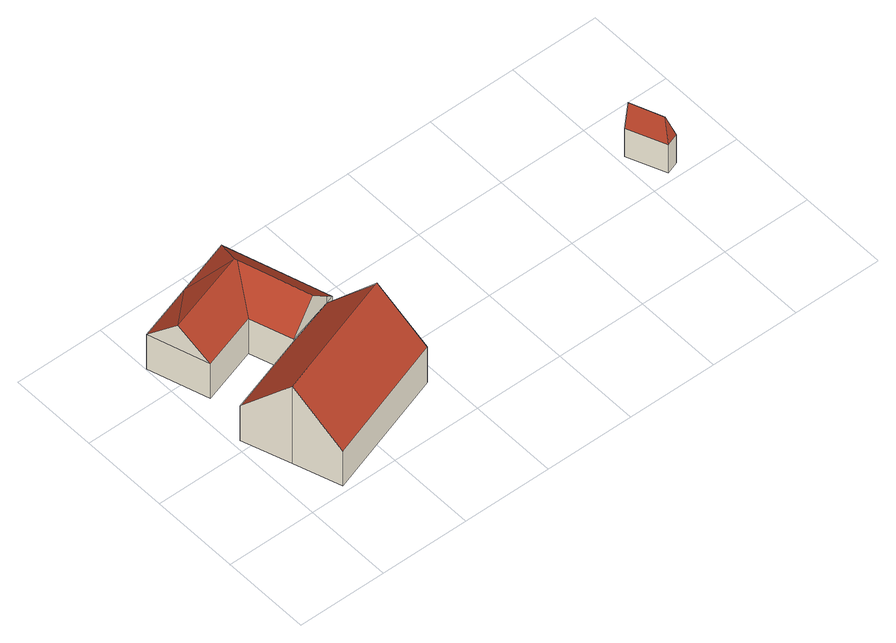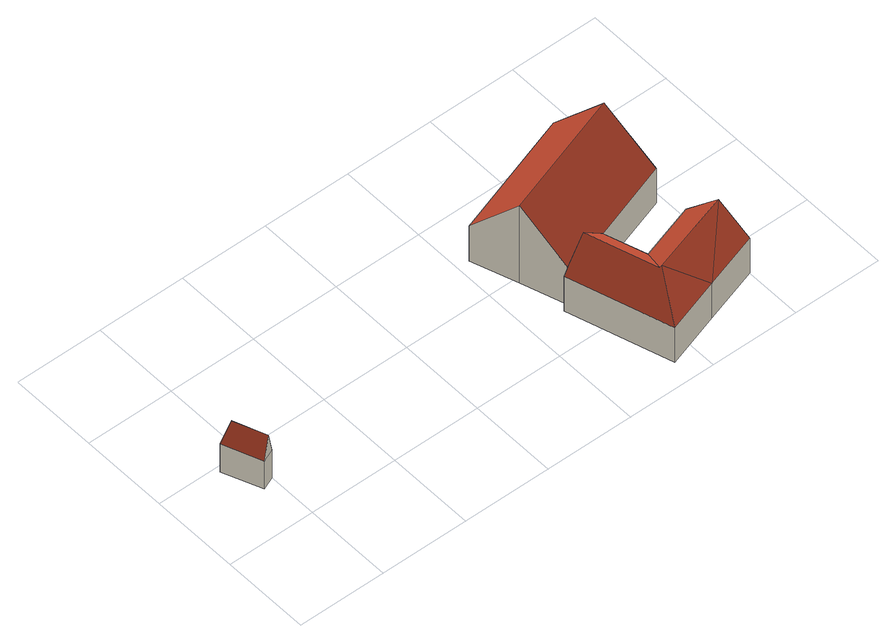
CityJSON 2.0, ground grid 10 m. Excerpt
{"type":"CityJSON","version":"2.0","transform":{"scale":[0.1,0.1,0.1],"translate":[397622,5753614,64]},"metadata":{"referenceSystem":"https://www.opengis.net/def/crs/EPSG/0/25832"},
"CityObjects":{
"building1":{"type":"Building","attributes":{"Gemeindeschluessel":"05515000","Geometrietyp2DReferenz":"3000","function":"31001_1000","roofType":"3100","measuredHeight":10.52},"address":[{"country":"Germany","locality":"Münster","thoroughfareNumber":"7","thoroughfareName":"Tiedbaum"}],"geometry":[{"type":"Solid","lod":"2","boundaries":[[[[0,1,2,3]],[[4,5,1,0]],[[6,7,5,4]],[[8,9,7,6]],[[10,11,9,8]],[[12,13,11,10]],[[3,2,13,12]],[[6,4,0,8]],[[3,12,10,8,0]],[[1,5,7,9,11,13,2]]]],"semantics":{"surfaces":[{"type":"WallSurface"},{"type":"RoofSurface"},{"type":"GroundSurface"}],"values":[[0,0,0,0,0,0,0,1,1,2]]}}]},
"building2":{"type":"Building","attributes":{"Gemeindeschluessel":"05515000","Geometrietyp2DReferenz":"3000","function":"31001_2460","roofType":"5000","measuredHeight":8.04},"geometry":[{"type":"Solid","lod":"2","boundaries":[[[[14,15,16,17]],[[3,18,15,14]],[[19,20,18,3]],[[21,22,20,19]],[[23,24,22,21]],[[25,26,24,23]],[[27,28,26,25]],[[17,16,28,27]],[[29,30,23,21,31]],[[31,21,19,32]],[[31,32,33,14,17,29]],[[29,17,27]],[[30,29,27]],[[27,25,30]],[[33,3,14]],[[33,32,19,3]],[[30,25,23]],[[15,18,20,22,24,26,28,16]]]],"semantics":{"surfaces":[{"type":"WallSurface"},{"type":"RoofSurface"},{"type":"GroundSurface"}],"values":[[0,0,0,0,0,0,0,0,1,1,1,1,1,1,0,0,0,2]]}}]},
"building3":{"type":"Building","attributes":{"Gemeindeschluessel":"05515000","Geometrietyp2DReferenz":"3000","function":"51009_1610","roofType":"5000","measuredHeight":6.66},"geometry":[{"type":"Solid","lod":"2","boundaries":[[[[34,35,36,37]],[[38,39,35,34]],[[40,41,39,38]],[[37,36,41,40]],[[40,38,42]],[[42,38,34,43]],[[34,37,43]],[[43,37,40,42]],[[35,39,41,36]]]],"semantics":{"surfaces":[{"type":"WallSurface"},{"type":"RoofSurface"},{"type":"GroundSurface"}],"values":[[0,0,0,0,1,1,0,1,2]]}}]}
},
"vertices":[
[169,106,108],[169,106,3],[152,157,3],[152,157,51],[186,55,51],[186,55,3],[43,7,50],[43,7,3],[26,59,108],[26,59,3],[8,112,50],[8,112,3],[99,142,49],[99,142,3],
[161,160,51],[161,160,4],[125,275,4],[125,275,51],[152,157,4],[99,142,51],[99,142,4],[84,189,51],[84,189,4],[21,169,51],[21,169,4],[0,235,51],[0,235,4],[63,255,51],[63,255,4],[103,231,84],[10,202,84],[105,230,82],[130,151,82],[152,157,60],
[518,153,47],[518,153,9],[504,147,9],[504,147,47],[535,110,47],[535,110,9],[521,105,47],[521,105,9],[525,114,75],[511,150,75]
]}
